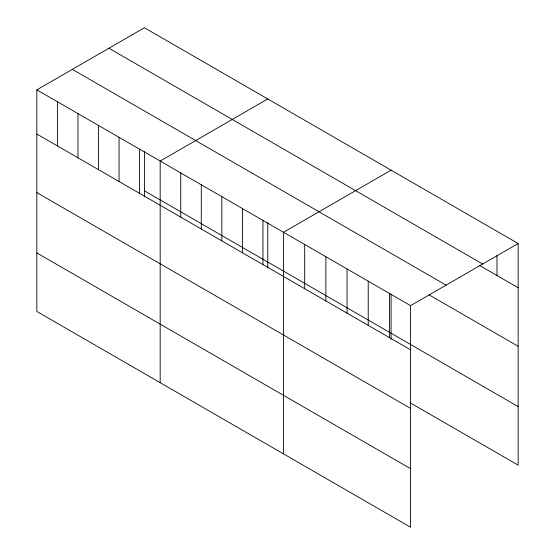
<?xml version="1.0" encoding="UTF-8"?>
<svg xmlns="http://www.w3.org/2000/svg" width="555" height="555" viewBox="0 0 555 555"><rect width="100%" height="100%" fill="white"/><g stroke="black" fill="none" stroke-linecap="round" stroke-linejoin="round"><path stroke-width="0.83" d="M36.845 89.855L410.582 305.632L410.582 527.25L36.845 311.473L36.845 89.855L144.418 27.75L518.155 243.527L518.155 465.145L410.069 402.743M267.753 98.956L160.18 161.061L160.18 382.679M391.081 170.163L283.515 232.268L283.515 453.886M410.582 305.632L518.155 243.527M108.919 48.243L482.656 264.02M479.444 265.38L518.155 287.733M72.344 69.361L446.081 285.131M429.057 294.837L518.155 346.278M144.418 190.823L518.155 406.6M36.845 134.06L410.582 349.837M36.845 192.606L410.582 408.383M36.845 252.927L410.582 468.704M496.975 255.564L496.975 275.502M391.081 293.859L391.081 339.174M389.402 293.401L389.402 337.606M368.229 281.177L368.229 325.383M347.048 268.946L347.048 313.152M325.868 256.722L325.868 300.928M304.688 244.491L304.688 288.697M267.753 222.652L267.753 267.968M262.959 220.397L262.959 264.603M242.403 208.527L242.403 252.733M221.847 196.664L221.847 240.87M201.292 184.794L201.292 229M180.736 172.931L180.736 217.13M144.418 151.446L144.418 196.761M139.624 149.191L139.624 193.397M119.068 137.328L119.068 181.534M98.513 125.458L98.513 169.663M77.957 113.588L77.957 157.793M57.401 101.725L57.401 145.93"/></g></svg>
